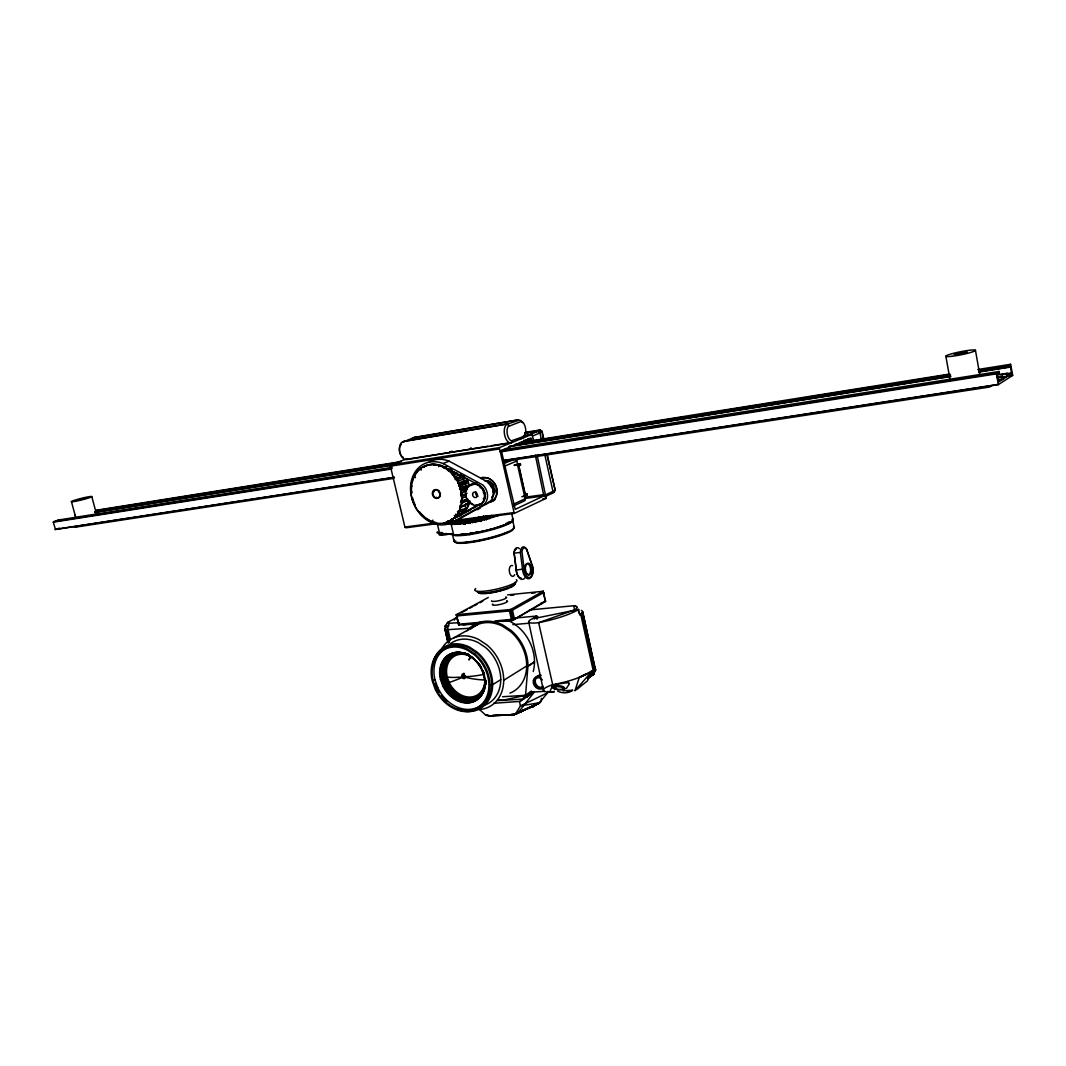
<?xml version="1.0" encoding="UTF-8"?>
<svg xmlns="http://www.w3.org/2000/svg" width="1066" height="1066" viewBox="0 0 1066 1066"><rect width="100%" height="100%" fill="white"/><g stroke="black" fill="none" stroke-linecap="round" stroke-linejoin="round"><path stroke-width="1.5" d="M547.777 691.314L547.631 692.753L538.85 703.427L514.492 714.54L488.135 715.966L485.59 715.073L478.674 708.677M541.381 698.443L541.168 701.495L532.734 707.118L530.002 707.264M521.234 578.145A8.195 4.397 83.7 0 1 516.464 572.162L514.052 552.494A5.49 2.958 83.4 0 1 516.49 549.07M497.715 700.615L523.579 699.056L525.551 695.312L527.95 666.25A39.429 31.634 59.2 0 0 510.894 630.286L502.619 624.863A39.429 31.634 59.2 0 0 467.028 630.832M488.295 597.466L456.355 614.696L458.78 625.036L478.541 623.224M503.045 460.725L998.376 384.613L1012.673 375.405L1010.635 364.292L977.775 369.529M1004.465 376.644L1007.743 376.138L1011.661 373.62L1010.368 366.171L1007.077 366.691M456.355 614.696L458.78 625.036L456.355 614.696L510.707 609.499L543.167 591.27L545.486 601.544L512.32 620.505L502.512 621.398M502.299 449.919L999.069 371.488L999.348 373.06L997.243 375.112L998.642 381.961L1002.68 379.376L1002.346 376.285L1003.412 378.91L1007.024 376.591L1007.05 373.3L1007.743 376.138M998.376 384.613L996.417 373.873L999.069 371.488M411.916 486.536L411.396 485.883M507.563 594.881L543.167 591.27L543.633 594.841M592.669 671.913L594.828 671.167L593.829 674.338L588.099 678.243L591.297 672.673L595.614 670.048L592.536 672.006L595.468 669.781L591.59 671.647M450.145 521.927L514.278 513.426L546.152 498.328L537.157 455.395M523.539 440.458L531.747 439.152L530.975 438.299L501.833 450.238L501.513 451.584L515.238 509.361L543.833 495.903L535.292 454.982M514.278 513.426L499.354 447.64L531.881 434.408L534.053 441.457M447.787 641.959L444.948 628.247M436.993 523.673L405.76 527.817L404.907 527.03L390.409 466.188L390.769 464.909L406.719 458.78M595.468 669.781L592.536 672.006L595.308 670.341L582.609 611.484L581.316 610.365M460.552 507.429L459.939 505.417M575.067 690.608L579.224 677.456L592.296 670.954L587.299 681.041L575.067 690.608L592.296 670.954A40.628 9.647 -12.6 0 1 585.461 674.818L575.973 678.642A40.628 9.647 -12.6 0 1 552.694 684.718A17.576 4.091 -11.2 0 0 549.776 692.194L554.04 691.927M459.526 488.468L461.938 487.069A2.279 1.293 73 0 1 462.831 486.589L466.282 487.535L468.654 486.522L466.082 485.656L463.324 486.842M483.444 498.382L483.564 499.714M394.447 477.408L55.459 529.496L53.3 522.18L58.177 520.048L392.088 467.321M554.36 691.208A9.807 2.412 -12.7 0 1 553.787 691.767L549.776 692.194L552.694 684.718L538.623 622.664A15.777 3.238 -12.7 0 1 533.013 618.453L537.371 617.68A9.874 2.012 -12.8 0 0 536.305 616.081L513.705 618.16M590.084 676.91L591.297 672.673L594.455 672.913L591.244 674.445L589.152 677.536L591.297 672.673L594.828 671.167M466.282 487.535C459.713 495.37 466.535 488.641 461.778 487.495M515.384 714.193L520.461 705.905L547.631 692.753M414.114 476.635L414.501 475.876M447.227 677.017A39.016 8.701 -13.2 0 0 462.124 676.963A1.919 1.519 59.4 0 1 463.683 675.058L463.603 673.312L464.456 673.619L464.11 675.218L462.338 674.018L461.845 675.444L463.817 676.777L464.496 675.484A1.919 1.519 59.4 0 1 465.269 676.737L465.322 677.216A39.149 14.138 0.1 0 0 484.87 680.015A22.533 17.829 59.4 0 1 470.706 697.031A22.533 17.829 59.4 0 1 449.159 682.467L447.227 677.017A22.533 17.829 59.4 0 1 470.492 656.443L468.92 659.947L470.839 656.683M458.447 512.186L458.846 511.44M466.095 508.749L464.976 505.404M551.722 493.505L552.948 491.386L544.659 454.063M544.913 496.716L553.96 492.439L555.199 490.333L547.444 455.382M591.59 672.286L587.593 678.589L591.59 672.286L588.099 678.243L591.59 672.286L595.134 670.088L591.217 652.419M513.985 553.414L514.145 553.174A6.862 3.691 83.4 0 1 519.448 548.697M438.606 466.628L439.525 466.055M578.398 611.951A5.716 4.89 56.6 0 1 579.811 614.789L582.449 612.457M458.753 486.176L459.113 484.23M502.566 696.738L525.551 695.312L527.137 696.738L531.361 691.008L525.551 695.312A20.401 7.755 -66.8 0 1 519.995 701.388L493.731 703.267M589.871 674.551L591.777 672.02M588.738 676.564L595.134 670.088L591.284 672.286L595.361 669.555L591.537 671.527M522.313 438.299L524.605 435.514A7.982 4.197 80.9 0 0 525.378 427.493A7.982 4.197 80.9 0 0 521.434 421.35L508.202 426.52A8.062 4.277 80.9 0 0 507.389 434.648A8.062 4.277 80.9 0 0 511.427 440.844L523.712 436.474M456.914 615.948L509.468 610.951L510.707 609.499L512.426 610.152L543.78 592.509M545.645 600.731L513.132 620.066L496.663 621.571M577.905 688.689L580.97 685.291M522.42 422.709A9.621 5.063 80.9 0 0 519.568 420.071L506.763 424.308L505.644 425.494A9.701 5.157 80.9 0 0 504.671 435.288A9.701 5.157 80.9 0 0 509.548 442.75L512.453 442.31M401.282 444.522L400.443 445.335A6.742 3.931 80.5 0 0 399.63 452.157A6.742 3.931 80.5 0 0 403.268 457.287M412.702 437.966L518.183 419.884L414.248 437.406L401.056 442.976A9.314 5.423 80.5 0 0 399.923 452.41A9.314 5.423 80.5 0 0 404.96 459.513L510.96 442.923M464.27 520.821L465.895 520.821M441.777 532.707L439.805 533.666L442.124 533.533M535.598 704.013L531.974 706.478L537.824 703.986M549.776 692.194L550.283 691.301M527.137 696.738L533.12 691.714M486.762 516.504L483.724 517.077M420.284 469.053L420.923 468.574M533.013 618.453L537.371 617.68M534.306 661.72L527.95 666.25L534.492 662.159M452.504 518.902L451.264 519.622M519.995 701.388L534.186 692.154L518.129 712.728L539.489 702.96L516.81 713.554M595.361 669.555L591.63 672.726M481.885 517.556L478.674 518.303M991.98 385.479L989.528 387.051L502.539 461.698M978.828 372.087L1008.409 367.397L1010.368 366.171M978.561 370.555L1008.143 365.838L1010.635 364.292M503.685 680.308L526.684 665.97A37.99 30.474 59.2 0 0 510.254 631.352L502.299 626.115A37.99 30.474 59.2 0 0 470.772 628.94M489.907 685.545L491.666 684.452M492.652 684.678L500.74 679.655A35.418 28.089 59.3 0 0 485.43 647.395L478.048 642.505A35.418 28.089 59.3 0 0 450.052 643.997M485.843 680.228L485.257 680.588A23.679 18.722 59.4 0 1 470.386 698.47A23.679 18.722 59.4 0 1 447.747 683.159L445.721 677.443A23.679 18.722 59.4 0 1 470.146 655.817M485.75 680.694L485.163 681.054A24.265 19.175 59.4 0 1 484.764 685.398M484.977 681.987L485.563 681.627A25.411 20.081 59.4 0 1 485.137 686.171M463.817 676.777L465.575 675.724M473.664 658.841L467.814 655.097A26.583 20.987 59.4 0 0 440.445 679.362L442.71 685.771L443.309 685.411A26.57 20.987 59.4 0 0 482.312 694.286M468.28 655.23A26.01 20.534 59.4 0 0 441.497 678.975L443.723 685.251L444.322 684.892A25.997 20.534 59.4 0 0 466.308 701.681A25.997 20.534 59.4 0 0 484.697 688.223M481.432 668.209A25.424 20.081 59.4 0 0 474.01 658.908L468.747 655.377A25.424 20.081 59.4 0 0 442.563 678.589L444.735 684.718L445.322 684.372A25.411 20.081 59.4 0 0 463.91 700.322M474.357 658.975L469.213 655.523A24.838 19.628 59.4 0 0 443.616 678.203L445.735 684.199L446.334 683.852A24.824 19.628 59.4 0 0 482.059 693.233M469.68 655.67A24.265 19.175 59.4 0 0 444.669 677.816L446.734 683.679L447.334 683.333A24.252 19.175 59.4 0 0 467.188 698.923A24.252 19.175 59.4 0 0 484.644 687.73M447.747 683.159L448.333 682.8A23.665 18.722 59.4 0 0 467.721 698.017A23.665 18.722 59.4 0 0 484.764 687.09M436.021 688.849A33.459 26.397 59.4 0 0 480.766 705.239A33.459 26.397 59.4 0 0 474.463 654.884L467.521 650.233A33.459 26.397 59.4 0 0 433.156 680.801L436.021 688.849L437.82 687.783A33.406 26.384 59.4 0 0 486.802 698.99M440.445 679.362L441.044 679.002A26.57 20.987 59.4 0 1 462.524 652.632M441.497 678.975L442.097 678.616A25.997 20.534 59.4 0 1 460.219 652.405M442.563 678.589L443.15 678.243A25.411 20.081 59.4 0 1 456.768 652.778M443.616 678.203L444.202 677.856A24.824 19.628 59.4 0 1 453.77 654.044M444.669 677.816L445.268 677.47A24.252 19.175 59.4 0 1 464.896 653.391M445.721 677.443L446.321 677.083A23.665 18.722 59.4 0 1 465.496 653.591M433.156 680.801L434.968 679.748A33.406 26.384 59.4 0 1 447.72 647.728M480.193 503.658L451.411 519.782A29.795 24.145 67 0 1 447.04 521.58M455.702 517.69L477.595 505.431M458.647 516.357L462.657 514.118M463.99 513.359L470.879 509.508M473.624 507.976L476.382 506.43M443.11 463.55L482.805 484.937A12.912 10.62 66.4 0 1 483.604 504.844L452.517 522.193L446.214 524.512A32.473 26.317 67 0 1 410.557 490.36A32.473 26.317 67 0 1 443.11 463.537L449.092 461.138L488.654 482.405A12.845 10.593 66.4 0 1 489.414 502.206L458.42 519.515L452.117 521.82M453.65 637.934L477.461 624.649M448.986 625.822L446.321 627.274A5.437 4.424 60.5 0 1 448.639 621.851L457.687 617.107M461.738 612.55L467.201 609.605M469.933 608.126L472.664 606.661M474.103 605.874L476.995 604.315M479.9 602.756L482.791 601.197M467.001 488.921L464.123 490.187M544.793 495.224L555.199 490.333L547.218 456.035M512.919 506.243L523.912 501.113A2.225 1.852 65.3 0 0 525.285 498.715L524.565 495.49L527.364 495.104L527.124 494.024L525.258 494.278L518.702 465.176L520.568 464.896L520.328 463.803L514.731 465.429L520.328 463.803M512.933 504.458L525.285 498.715M521.794 496.769L527.364 495.104M488.828 716.032L513.852 714.673L539.169 703.2M516.384 713.54L539.782 702.694L520.461 705.905L519.502 701.721M527.124 494.024L525.192 494.917L518.622 465.735L520.568 464.896M515.891 713.82L514.172 714.62L538.85 703.427L514.811 714.433M516.584 713.341L539.782 702.694M517.903 712.941L516.504 713.66M451.904 519.169L460.752 515.158M447.04 521.78L448.373 521.221L447.64 521.514M481.432 506.044L487.255 503.405M535.732 704.533L513.172 714.753L532.88 706.425M513.852 714.673L536.771 704.373M455.449 515.864L464.283 511.88M454.915 516.477L463.164 512.746L461.951 512.213M457.474 511.56L461.311 509.841M458.26 511.707L467.081 507.749M457.847 512.453L466.681 508.482M515.664 714.06L517.41 713.274M432.676 521.74L432.849 520.088M460.219 506.843L469.04 502.925M459.872 507.669L468.787 503.765M461.578 503.272L467.268 500.754M461.245 501.486L466.948 498.981M460.525 502.006L466.908 499.181L466.695 501.007L468.454 503.179L468.201 504.018L465.789 503.898M461.138 502.406L468.107 499.328M462.178 498.208L466.015 496.529M480.246 487.802L480.153 487.655M461.365 496.769L466.202 494.691M419.578 512.453L420.191 513.172M461.298 495.823L467.001 493.331M486.176 715.379L487.935 714.62M460.685 493.571L465.802 491.359M459.752 489.321L460.978 489.827L463.95 488.548M470.492 485.67L476.702 483.071M460.605 491.026L464.163 489.494M460.352 486.083L466.069 483.644M458.513 484.484L467.388 480.726M458.886 485.39L467.761 481.619M504.564 466.202L516.797 460.992L517.516 464.23M503.712 463.643L512.906 459.752M457.954 483.391L464.363 480.673L466.801 480.966L467.175 481.872L465.482 483.897L466.082 485.656M458.22 481.179L463.95 478.767M424.974 466.375L425.694 466.069L424.361 466.615M455.142 478.767L462.164 475.836M455.782 479.26L464.083 475.782M456.288 480.1L464.589 476.609L463.35 479.007L464.363 480.673M454.103 477.115L460.539 474.437M452.903 475.343L457.367 473.491M411.236 491.439L411.916 492.119M452.277 474.623L456.741 472.771M451.797 472.904L454.382 471.838M533.04 435.794L539.969 432.969L537.89 431.33L524.752 433.462M448.146 470.732L451.331 469.44M452.051 470.013L449.466 471.079L448.746 470.492M447.787 469.933L450.385 468.867M524.659 432.996L537.784 430.851L539.862 432.49L542.154 431.557L543.913 439.498M443.563 467.761L446.761 466.468M412.502 480.633L412.249 481.472M444.349 468.187L444.162 467.521M537.784 430.851L540.076 429.918L542.154 431.557L540.076 429.918L525.325 432.33M537.89 431.33L528.176 435.274L523.313 436.061M434.568 465.029L433.755 464.963M428.905 465.242L430.304 464.869L429.518 464.989M471.905 519.662L467.095 520.421L467.801 523.486M406.452 459.646L487.975 446.241M513.972 465.282L516.211 464.43M402.228 441.83L508.269 423.735L403.814 441.244M520.848 438.899L523.393 437.127A9.621 5.063 80.9 0 0 524.232 435.234M78.697 525.924L74.767 527.27L393.954 478.354M55.459 529.496L59.363 528.15M469.093 534.652L471.932 533.986M461.711 476.036L460.672 474.61M591.43 671.42L595.614 670.048L582.609 611.484M464.323 520.781L459.539 521.78M443.829 533.52L441.63 533.986L441.884 535.025M490.853 515.558L491.706 515.318M590.964 671.34L595.614 670.048M470.572 448.493L471.359 448.28M470.346 448.426L471.159 448.213M460.565 502.432L461.845 501.22L460.805 500.234M452.597 451.371L450.185 451.877M442.03 533.973L442.27 535.012M525.551 695.312L502.499 700.335L497.595 699.802M537.037 617.934L578.625 609.446L579.811 614.789M590.218 676.017L593.829 674.338L591.244 674.445L591.95 675.644L590.204 675.764L593.469 674.631L592.243 674.405M451.571 451.504L450.025 451.797M472.451 518.836L467.334 519.728M477.368 517.876L474.823 518.369L475.902 522.487M563.368 688.916L566.432 688.343L568.938 684.505A1.559 1.039 28.7 0 0 568.405 682.586L567.858 682.36M523.673 435.741L531.881 434.408M527.723 438.819L530.975 438.299M491.239 445.721L509.188 442.843M95.554 510.361L401.136 461.591M519.422 442.71L949.846 373.993M95.993 510.707L110.784 508.349M114.062 507.816L117.353 507.296M120.645 506.776L123.922 506.243M127.214 505.724L143.63 503.112M146.921 502.579L150.199 502.059M153.491 501.54L210.975 492.372M214.266 491.839L217.557 491.319M220.835 490.8L224.126 490.267M227.404 489.747L243.834 487.135M247.112 486.602L250.403 486.083M253.681 485.563L304.609 477.435M307.887 476.915L311.179 476.395M314.47 475.862L317.748 475.343M321.039 474.823L324.317 474.303M327.608 473.77L344.025 471.159M347.316 470.626L350.607 470.106M353.885 469.586L398.231 462.511M521.434 442.87L524.712 442.35M528.003 441.817L531.281 441.297M534.572 440.778L551.002 438.153M554.28 437.633L592.056 431.61M595.348 431.077L598.626 430.557M601.917 430.038L605.208 429.518M608.486 428.985L611.777 428.465M615.055 427.946L618.347 427.413M621.625 426.893L624.916 426.373M628.194 425.84L631.485 425.321M634.763 424.801L651.193 422.176M654.484 421.656L685.691 416.673M688.969 416.153L692.26 415.633M695.538 415.114L698.83 414.581M702.121 414.061L705.399 413.541M708.69 413.008L711.968 412.489M715.259 411.969L718.537 411.436M721.829 410.916L725.107 410.397M728.398 409.864L731.676 409.344M734.967 408.824L751.397 406.199M754.675 405.68L757.966 405.16M761.244 404.627L779.313 401.749M782.604 401.229L785.882 400.709M789.173 400.176L792.451 399.657M795.742 399.137L799.034 398.604M802.312 398.084L805.603 397.565M808.881 397.032L812.172 396.512M815.45 395.992L818.741 395.459M822.019 394.94L825.311 394.42M828.588 393.887L831.88 393.367M835.171 392.848L851.587 390.223M854.879 389.703L858.157 389.183M861.448 388.65L872.947 386.825M876.225 386.305L879.517 385.772M882.795 385.252L886.086 384.733M889.364 384.2L892.655 383.68M895.946 383.16L899.224 382.627M902.516 382.108L905.794 381.588M909.085 381.055L912.363 380.535M915.654 380.016L918.932 379.483M922.223 378.963L925.501 378.443M928.792 377.924L932.084 377.391M935.362 376.871L946.861 375.032M982.999 369.276L986.277 368.756M989.568 368.223L992.859 367.703M996.137 367.184L999.428 366.651M1002.706 366.131L1005.998 365.611M95.967 511.107L398.378 462.95M515.078 444.362L950.619 375.005M94.887 511.76L98.179 511.24M101.457 510.721L104.748 510.188M109.678 509.415L112.969 508.882M116.247 508.362L119.539 507.842M122.83 507.323L126.108 506.79M129.399 506.27L132.69 505.75M135.982 505.231L139.26 504.698M142.551 504.178L145.842 503.658M149.12 503.139L152.411 502.606M155.703 502.086L158.981 501.566M162.272 501.047L165.563 500.527M168.841 499.994L172.132 499.474M188.575 496.863L191.853 496.343M196.784 495.557L200.075 495.037M203.366 494.504L206.644 493.984M209.935 493.465L213.227 492.945M216.518 492.412L219.796 491.892M223.087 491.373L226.378 490.853M229.656 490.333L232.948 489.8M236.239 489.281L239.517 488.761M242.808 488.241L246.099 487.708M249.377 487.189L252.669 486.669M255.96 486.149L259.251 485.616M283.902 481.699L287.18 481.179M290.472 480.659L293.763 480.126M297.054 479.607L300.332 479.087M303.623 478.567L306.915 478.048M310.193 477.515L313.484 476.995M316.775 476.475L320.053 475.956M323.344 475.423L326.636 474.903M343.065 472.291L346.357 471.772M371.008 467.841L374.299 467.321M377.591 466.801L380.868 466.282M384.16 465.762L387.451 465.229M538.663 441.191L541.941 440.658M545.232 440.138L548.524 439.618M558.384 438.046L561.662 437.526M564.953 437.007L568.245 436.474M571.523 435.954L574.814 435.434M625.769 427.333L629.06 426.813M632.338 426.28L635.629 425.76M638.92 425.241L642.198 424.721M658.641 422.109L661.933 421.576M712.874 413.475L716.165 412.955M719.457 412.435L722.735 411.916M726.026 411.383L729.317 410.863M752.33 407.199L755.607 406.679M813.131 397.538L816.423 397.005M819.714 396.485L823.005 395.966M887.099 385.772L890.39 385.252M390.769 464.909L499.354 447.64M95.327 512.093L389.476 465.376M509.441 446.321L949.859 376.351M979.441 371.661L1010.661 366.704M94.608 512.453L390.449 465.482M508.775 446.707L950.885 376.525M390.409 466.188L499.035 448.986M53.513 521.62L391.928 468.32M500.354 451.238L996.483 373.1M53.3 522.18L391.768 468.96M500.207 451.904L996.417 373.873M997.016 374.965L1007.05 373.3M1000.228 374.672L1011.727 372.873M1002.413 374.606L1005.704 374.086M1006.73 374.393L1011.661 373.62M997.416 377.058L1002.533 376.165M997.35 377.817L1002.28 377.058M1009.382 375.912L1012.673 375.405M1002.093 377.364L1007.024 376.591M998.482 379.669L1001.773 379.163M997.749 380.136L1002.68 379.376M55.272 529.362L394.287 477.248M502.899 460.552L998.256 384.4M465.709 519.981L461.218 520.554M461.631 488.694L466.415 488.001M524.419 497.316L544.14 494.597M525.751 498.395L543.833 495.903M588.698 676.923L590.417 676.683M542.861 498.781L546.152 498.328M404.907 527.03L436.154 522.886M455.902 520.261L513.466 512.613M568.405 682.586L556.066 684.212A7.289 2.865 -3 0 0 552.921 687.996A7.289 2.865 -3 0 0 561.835 689.196M527.284 550.309L526.844 549.47A5.783 3.091 83.4 0 0 521.954 551.442L524.379 571.349A8.501 4.53 83.7 0 0 530.442 577.266A8.501 4.53 83.7 0 0 532.8 566.859L526.817 549.829A6.876 3.678 83.4 0 0 522.766 547.005A6.876 3.678 83.4 0 0 520.355 552.441L514.145 553.174L516.317 569.95A9.567 5.13 83.7 0 0 519.582 578.185A9.567 5.13 83.7 0 0 524.739 578.078M516.317 569.95L522.527 569.257A9.594 5.117 83.7 0 0 529.109 578.665A9.594 5.117 83.7 0 0 532.414 566.686L531.614 564.18M510.761 595.361L513.985 595.028M531.721 593.242L534.945 592.909M459.433 520.728L455.942 520.914M529.469 609.939L573.641 605.755A5.69 4.011 89.3 0 1 576.613 607.074M458.86 624.236L480.206 622.278M494.984 620.918L511.413 619.413L513.132 620.066L510.707 609.499M476.329 623.783L463.23 624.982L462.977 623.903M512.879 624.649L529.362 623.184M448.639 621.851A6.489 1.266 -13.3 0 0 449.572 623.29L459.433 622.611M471.185 628.114L447.986 629.673L444.669 628.82M531.721 692.14L544.886 691.314M563.008 690.808L572.748 690.195A18.921 15.457 56.7 0 1 557.611 691.154M492.812 715.233L502.153 714.726M511.507 714.207L514.891 714.02M455.142 479.06L456.888 479.847M441.99 532.547L441.177 532.507M448 626.048L446.96 627.234A10.207 2.012 -13.3 0 1 445.708 625.276A5.45 4.664 57.2 0 0 445.775 627.594M454.969 520.914L452.637 520.728A29.155 4.051 -13 0 0 473.637 518.609A29.408 4.077 -13 0 1 452.464 520.794M512.573 518.769A31.594 4.624 -13 0 1 491.719 528.923A31.594 4.624 -13 0 1 454.276 534.786L438.099 533.093A12.166 1.759 -13.2 0 1 437.633 531.827M448.719 522.94L454.116 523.539A29.035 4.077 -13 0 0 496.929 515.504M446.427 523.606L451.811 524.232A31.62 4.437 -13 0 0 500.047 514.918M414.248 437.406L415.713 437.566M453.73 521.847L453.117 520.754M475.862 483.711L474.836 484.484M454.289 515.664L456.048 515.598L455.595 514.198M506.763 424.308L509.122 425.547M483.271 492.652L483.937 493.038M460.752 494.797L461.951 496.516M469.573 655.363L468.867 654.897A25.997 20.534 59.4 0 0 463.11 652.818M470.612 656.123L473.077 657.709M452.877 474.37L453.503 475.09M462.577 509.268L463.697 512.133M414.727 476.382L415.394 477.675M544.873 600.318L545.486 601.544L543.167 591.27M441.044 679.002L443.309 685.411M434.968 679.748L437.82 687.783M435.528 683.959L437.007 688.116M462.124 676.963L462.284 677.43A1.919 1.519 59.4 0 0 465.322 677.216M446.321 677.083L448.333 682.8M445.268 677.47L447.334 683.333M444.202 677.856L446.334 683.852M443.15 678.243L445.322 684.372M442.097 678.616L444.322 684.892M526.817 549.829L531.135 562.741M58.177 520.048L58.47 521.114M71.435 501.646L75.926 518.169M74.593 514.518L74.886 515.584M91.769 496.569L96.62 514.558M459.619 512.679L460.166 515.424M450.278 639.334L447.986 629.673A5.463 3.771 87.9 0 1 449.572 623.304M447.08 629.673L449.732 640.893M446.361 629.633L449.386 642.398M445.761 629.553L448.759 642.252M445.282 629.42L448.28 642.078M445.322 629.846L448.36 642.638M444.735 628.554L448.146 642.971M437.42 524.219L439.512 533.093M459.286 520.714L460.086 524.259M456.261 520.874L456.515 521.94L455.728 520.888M451.757 521.394L452.664 524.512M450.598 521.074L451.304 524.059M451.118 524.046L453.583 534.586M450.358 521.407L451.065 524.405M452.504 534.572L454.089 541.381M446.387 533.413L446.627 534.452M474.01 518.516L474.263 519.582L476.808 518.676L477.528 521.74M473.544 519.329L474.263 522.407M471.692 519.702L472.411 522.766M469.48 519.355L470.439 523.499M468.614 519.502L469.44 523.233M460.978 489.827L461.192 490.773M464.416 520.141L465.376 524.285M463.63 520.248L464.589 524.379M462.95 520.928L463.67 523.992M459.952 520.661L460.206 521.714M512.426 610.152L514.372 618.613M488.628 515.771L489.334 518.849M532.507 706.132L532.734 707.118M512.066 619.399L512.32 620.505M509.468 610.951L511.413 619.413M486.949 516.237L487.655 519.315M485.243 515.957L486.203 520.115M483.484 516.011L484.43 520.155M480.579 517.103L481.526 521.261M479.633 517.316L480.593 521.474M478.421 517.223L479.38 521.367M541.368 602.663L541.608 603.742M537.024 619.266L536.305 616.081A5.716 4.104 89.7 0 0 534.479 618.96M511.733 513.879L513.092 519.888M512.733 520.714L514.292 527.55M517.53 465.003L524.605 496.383M542.221 433.529L543.647 439.965M582.063 613.017L594.828 670.461L592.536 672.006L594.202 670.86L581.476 613.59M580.704 614.203L593.402 671.38M539.862 432.49L541.635 440.445M582.662 613.896L584.088 620.319M584.794 623.53L586.22 629.953M586.94 633.164L588.365 639.587M589.072 642.785L590.497 649.207M528.669 621.864L543.433 690.422M945.848 356.244L950.166 380.295M975.457 350.301L979.721 374.486M1008.143 365.838L1008.409 367.397M420.897 468.813L421.123 470.239M520.355 552.441L522.527 569.257M484.537 677.203L484.204 674.392A39.149 8.755 -13.1 0 1 465.269 676.737M553.88 491.199L553.96 492.439M509.108 521.874A29.009 4.251 -13 0 1 505.777 523.659M478.421 531.694A29.009 4.251 -13 0 1 475.463 532.28M472.584 532.787A29.009 4.251 -13 0 1 469.84 533.227M465.975 533.746A29.009 4.251 -13 0 1 460.512 534.186M483.644 500.953A10.194 8.381 66.4 0 0 479.447 485.39L442.683 466.042A29.795 24.145 67 0 0 423.788 467.095M428.599 462.338A32.3 26.25 67 0 1 449.092 461.138M445.974 533.613A10.42 1.506 -13.2 0 1 440.684 532.494M451.504 533.493A10.42 1.519 -13.2 0 1 441.817 535.212A10.42 1.519 -13.2 0 1 439.765 534.159M483.458 516.464A29.408 4.077 -13 0 1 482.245 516.757M478.581 517.61A29.408 4.077 -13 0 1 474.943 518.382A29.155 4.051 -13 0 0 478.434 517.61M483.271 516.477A29.155 4.051 -13 0 1 482.059 516.77M488.148 516.384A29.408 4.104 -13 0 1 453.65 521.967M513.452 526.537A30.914 4.664 -13 0 1 485.07 538.836A30.914 4.664 -13 0 1 454.462 540.102M513.292 528.283A29.821 4.517 -13 0 1 483.458 540.142A29.821 4.517 -13 0 1 455.755 540.942M511.907 519.742A30.941 4.544 -13 0 1 485.363 531.468A30.941 4.544 -13 0 1 452.45 533.999M511.027 521.687A30.394 4.464 -13 0 1 462.551 534.799M457.674 535.012A30.394 4.464 -13 0 1 455.822 534.932M454.396 534.719A30.394 4.464 -13 0 1 452.903 533.933M510.001 521.874A29.302 4.304 -13 0 1 507.216 523.526M502.846 525.405A29.302 4.304 -13 0 1 497.142 527.39M490.48 529.336A29.302 4.304 -13 0 1 486.922 530.268M483.298 531.135A29.302 4.304 -13 0 1 480.859 531.681M478.434 532.187A29.302 4.304 -13 0 1 476.049 532.654M472.558 533.28A29.302 4.304 -13 0 1 469.227 533.813M463.27 534.506A29.302 4.304 -13 0 1 460.739 534.679M524.912 566.499A5.49 2.932 83.7 0 1 528.509 564.234A5.49 2.932 83.7 0 1 530.588 571.03A5.49 2.932 83.7 0 1 527.364 574.494M526.604 573.948A5.49 2.932 83.7 0 1 524.952 570.656M514.691 574.707A5.45 2.945 83.7 0 1 510.947 575.374A5.45 2.945 83.7 0 1 509.401 568.644A5.45 2.945 83.7 0 1 512.626 565.646M516.344 579.731A21.626 3.904 -13 0 1 495.317 589.391A21.626 3.904 -13 0 1 475.756 588.552M514.998 582.289A19.681 3.584 -13 0 1 498.355 590.537A19.681 3.584 -13 0 1 477.182 591.443M507.03 532.374A27.17 4.117 -13 0 1 502.659 534.239M501.353 534.719A27.17 4.117 -13 0 1 483.444 539.716M482.045 540.022A27.17 4.117 -13 0 1 479.247 540.582M476.529 541.088A27.17 4.117 -13 0 1 473.251 541.621M470.173 542.048A27.17 4.117 -13 0 1 464.816 542.541M514.172 583.608A18.562 3.385 -13 0 1 498.475 591.39A18.562 3.385 -13 0 1 478.514 592.243M512.493 585.687A16.949 3.091 -13 0 1 510.761 586.833M508.056 588.086A16.949 3.091 -13 0 1 487.868 592.976M505.737 596.96A7.768 1.466 -13 0 1 500.86 600.225A7.768 1.466 -13 0 1 491.506 600.784M506.603 600.731A7.768 1.479 -13 0 1 500.767 604.275A7.768 1.479 -13 0 1 492.705 604.102M587.926 677.616A3.864 0.813 -15.5 0 1 587.806 678.136M572.162 690.448A18.895 15.444 56.7 0 1 571.003 690.928M569.777 691.314A18.895 15.444 56.7 0 1 567.219 691.714M553.574 687.197A5.597 1.479 6.1 0 1 555.812 685.598A5.597 1.479 6.1 0 1 562.901 686.571A5.597 1.479 6.1 0 1 563.088 688.503M556.532 688.303A5.597 1.479 6.1 0 1 555.293 687.983M536.145 677.31A6.609 5.357 57.1 0 1 541.155 675.324M542.967 688.103A6.623 5.357 57.1 0 1 533.36 683.226A6.623 5.357 57.1 0 1 540.489 677.23M543.074 686.344A5.53 4.477 57.1 0 1 536.131 686.451A5.53 4.477 57.1 0 1 535.292 678.749A5.53 4.477 57.1 0 1 542.367 679.975M543.367 686.531A5.517 4.464 57.1 0 1 536.171 684.439A5.517 4.464 57.1 0 1 537.65 677.19M578.625 609.446A40.894 8.261 -12.7 0 1 538.623 622.664L574.721 609.859A5.716 4.89 56.6 0 1 576.426 610.392M500.74 679.548A35.418 28.089 59.3 0 1 485.43 704.813M455.928 708.65A35.684 28.169 59.4 0 0 490.666 695.965A35.684 28.169 59.4 0 0 477.208 652.192L469.8 647.249A35.684 28.169 59.4 0 0 432.969 662.825M484.457 686.77A24.265 19.175 59.4 0 1 467.268 699.349A24.265 19.175 59.4 0 1 446.734 683.679M483.005 670.501A24.265 19.175 59.4 0 1 484.457 675.005M466.255 653.738A24.252 19.175 59.4 0 1 468.947 654.711M485.71 682.16A24.252 19.175 59.4 0 1 485.03 686.411M482.032 669.408A25.424 20.081 59.4 0 1 474.263 699.962A25.424 20.081 59.4 0 1 444.735 684.718M484.404 688.996A25.411 20.081 59.4 0 1 465.309 700.602M463.71 653.018A25.411 20.081 59.4 0 1 467.961 654.391M462.284 677.43A39.016 2.758 -25.5 0 1 449.159 682.467M485.67 683.079A23.665 18.722 59.4 0 1 485.15 685.798A26.57 20.987 59.4 0 0 485.243 679.935M445.735 684.199A24.838 19.628 59.4 0 0 469.48 700.269A24.838 19.628 59.4 0 0 485.07 681.52L485.656 681.161A24.824 19.628 59.4 0 1 485.243 685.611M479.74 664.957A24.838 19.628 59.4 0 1 481.459 667.769M482.858 670.714A24.838 19.628 59.4 0 1 484.337 675.324M454.969 653.591A24.824 19.628 59.4 0 1 458.833 652.818M460.179 652.765A24.824 19.628 59.4 0 1 468.454 654.551M484.524 688.37A24.824 19.628 59.4 0 1 482.791 692.114M472.664 710.129A34.552 27.276 59.4 0 0 491.573 686.85A34.552 27.276 59.4 0 0 476.729 653.018L469.546 648.221A34.552 27.276 59.4 0 0 439.232 652.605M446.574 701.188A34.552 27.276 59.4 0 1 441.63 695.738M439.125 692.047A34.552 27.276 59.4 0 1 437.66 689.435M473.317 658.775A26.583 20.987 59.4 0 1 478.288 698.79A26.583 20.987 59.4 0 1 442.71 685.771M463.99 653.005A26.57 20.987 59.4 0 1 468.4 654.751M478.647 663.438A26.57 20.987 59.4 0 1 481.672 668.155M484.59 688.823A26.57 20.987 59.4 0 1 483.018 693.02M450.345 646.809A33.406 26.384 59.4 0 1 453.117 646.223M476.555 661.653A26.01 20.534 59.4 0 1 477.248 699.003A26.01 20.534 59.4 0 1 443.723 685.251M485.27 678.869A25.997 20.534 59.4 0 1 485.03 686.744M478.9 709.583A38.802 30.767 59.3 0 0 503.405 684.812A38.802 30.767 59.3 0 0 486.895 644.93L478.807 639.56A38.802 30.767 59.3 0 0 441.777 648.661M506.417 619.759A39.189 31.54 59.2 0 1 533.227 671.473M526.684 665.85A37.99 30.474 59.2 0 1 509.974 693.113M454.343 620.106A5.41 4.211 62.4 0 1 454.729 619.146M455.009 618.733A5.41 4.211 62.4 0 1 456.501 617.587M439.712 496.849A4.477 3.624 67 0 1 433.369 495.424A4.477 3.624 67 0 1 436.3 489.507M437.713 489.92A4.477 3.624 67 0 1 438.579 490.507M438.965 490.88A4.477 3.624 67 0 1 439.618 491.772M440.098 492.785A4.477 3.624 67 0 1 439.965 496.423M437.486 497.675A4.464 3.624 67 0 1 436.554 497.342M433.982 491.799A4.464 3.624 67 0 1 434.315 490.84M436.114 522.593A30.181 24.451 67 0 1 430.877 520.874M429.598 520.248A30.181 24.451 67 0 1 425.907 517.969M424.734 517.077A30.181 24.451 67 0 1 419.418 511.733M415.274 505.191A30.181 24.451 67 0 1 412.582 497.875M411.729 493.318A30.181 24.451 67 0 1 411.862 484.324M412.129 482.898A30.181 24.451 67 0 1 436.101 464.536A30.181 24.451 67 0 1 461.258 489.694L462.298 497.436A30.181 24.451 67 0 1 443.949 522.833M466.082 478.701A29.981 24.371 67 0 1 468.853 486.096M469.293 501.247A29.981 24.371 67 0 1 460.619 515.544M466.668 478.461A29.968 24.371 67 0 1 469.44 485.843M469.879 500.98A29.968 24.371 67 0 1 463.63 513.132M466.495 490.36A11.046 9.088 66.4 0 1 477.235 484.324A11.046 9.088 66.4 0 1 485.017 496.996A11.046 9.088 66.4 0 1 475.609 505.204M473.171 504.431A11.046 9.088 66.4 0 1 468.96 501.007M486.203 481.099A10.966 9.048 66.4 0 1 493.198 492.465M492.865 495.157A10.966 9.048 66.4 0 1 491.919 497.555M487.895 482.765A10.98 9.061 66.4 0 1 491.359 487.202M495.104 498.875A12.339 10.194 66.5 0 1 490.347 501.18M478.034 496.223A2.825 2.332 66.4 0 1 475.942 491.799M486.935 480.5A9.394 7.755 66.4 0 1 493.918 486.136M494.717 488.455A9.394 7.755 66.4 0 1 494.717 493.158M514.931 459.113A2.225 1.865 67.4 0 1 516.797 460.992M484.39 480.686A9.394 7.755 66.4 0 1 493.465 486.336A9.394 7.755 66.4 0 1 492.159 497.089M481.179 478.621A12.352 10.207 66.4 0 1 496.276 486.749A12.352 10.207 66.4 0 1 489.201 501.7M479.047 508.828A1.666 1.372 65.7 0 1 478.674 508.762M480.3 507.709A1.666 1.372 65.7 0 1 480.193 508.082M478.008 509.441A1.666 1.372 65.7 0 1 476.942 509.548M478.581 508.495A1.666 1.372 65.7 0 1 478.461 508.868M488.068 502.566A12.912 10.673 66.4 0 0 494.811 483.991L493.904 482.645A12.912 10.673 66.4 0 0 481.072 478.048M475.596 483.937A12.912 10.673 66.4 0 1 476.169 482.618M494.757 499.901A12.899 10.66 66.5 0 1 489.8 501.793M481.605 477.888A12.899 10.66 66.5 0 1 482.818 477.301M585.794 674.192L579.384 677.403L585.794 674.192M966.915 352.06L954.323 354.498L966.915 352.06M85.933 498.049L77.298 500.207L85.933 498.049M474.956 654.058L467.761 649.247A34.605 27.29 59.4 0 0 432.25 680.868L435.195 689.182A34.605 27.29 59.4 0 0 481.486 706.132A34.605 27.29 59.4 0 0 474.956 654.058M438.992 491.852L438.273 490.96A4.477 3.624 67 0 0 432.383 492.639A4.477 3.624 67 0 0 437.02 498.408A4.477 3.624 67 0 0 438.992 491.852M574.721 609.859L573.641 605.755A19.734 3.998 -11.7 0 1 574.721 609.859M461.711 497.702L460.672 489.947A30.208 24.451 67 0 0 419.458 469.24A30.208 24.451 67 0 0 426.134 518.822A30.208 24.451 67 0 0 461.711 497.702M525.565 566.166A5.996 3.198 83.7 0 0 529.096 575.08A5.996 3.198 83.7 0 0 531.121 566.059A5.996 3.198 83.7 0 0 525.565 566.166M555.159 689.036A5.597 1.479 6.1 0 0 564.127 688.982A5.597 1.479 6.1 0 0 556.585 686.637A5.597 1.479 6.1 0 0 555.159 689.036M472.598 494.091A2.838 2.332 66.4 0 0 475.942 497.502A2.838 2.332 66.4 0 0 476.462 492.892A2.838 2.332 66.4 0 0 472.598 494.091M465.922 490.547A11.06 9.088 66.4 0 0 477.461 505.497A11.06 9.088 66.4 0 0 481.712 488.375A11.06 9.088 66.4 0 0 465.922 490.547M75.713 501.247A10.473 0.799 -14 0 0 91.729 496.676A10.473 0.799 -14 0 0 77.365 499.408A10.473 0.799 -14 0 0 75.713 501.247M952.071 356.271A15.097 1.559 -11.3 0 0 975.39 350.514A15.097 1.559 -11.3 0 0 954.483 353.059A15.097 1.559 -11.3 0 0 952.071 356.271"/></g></svg>
